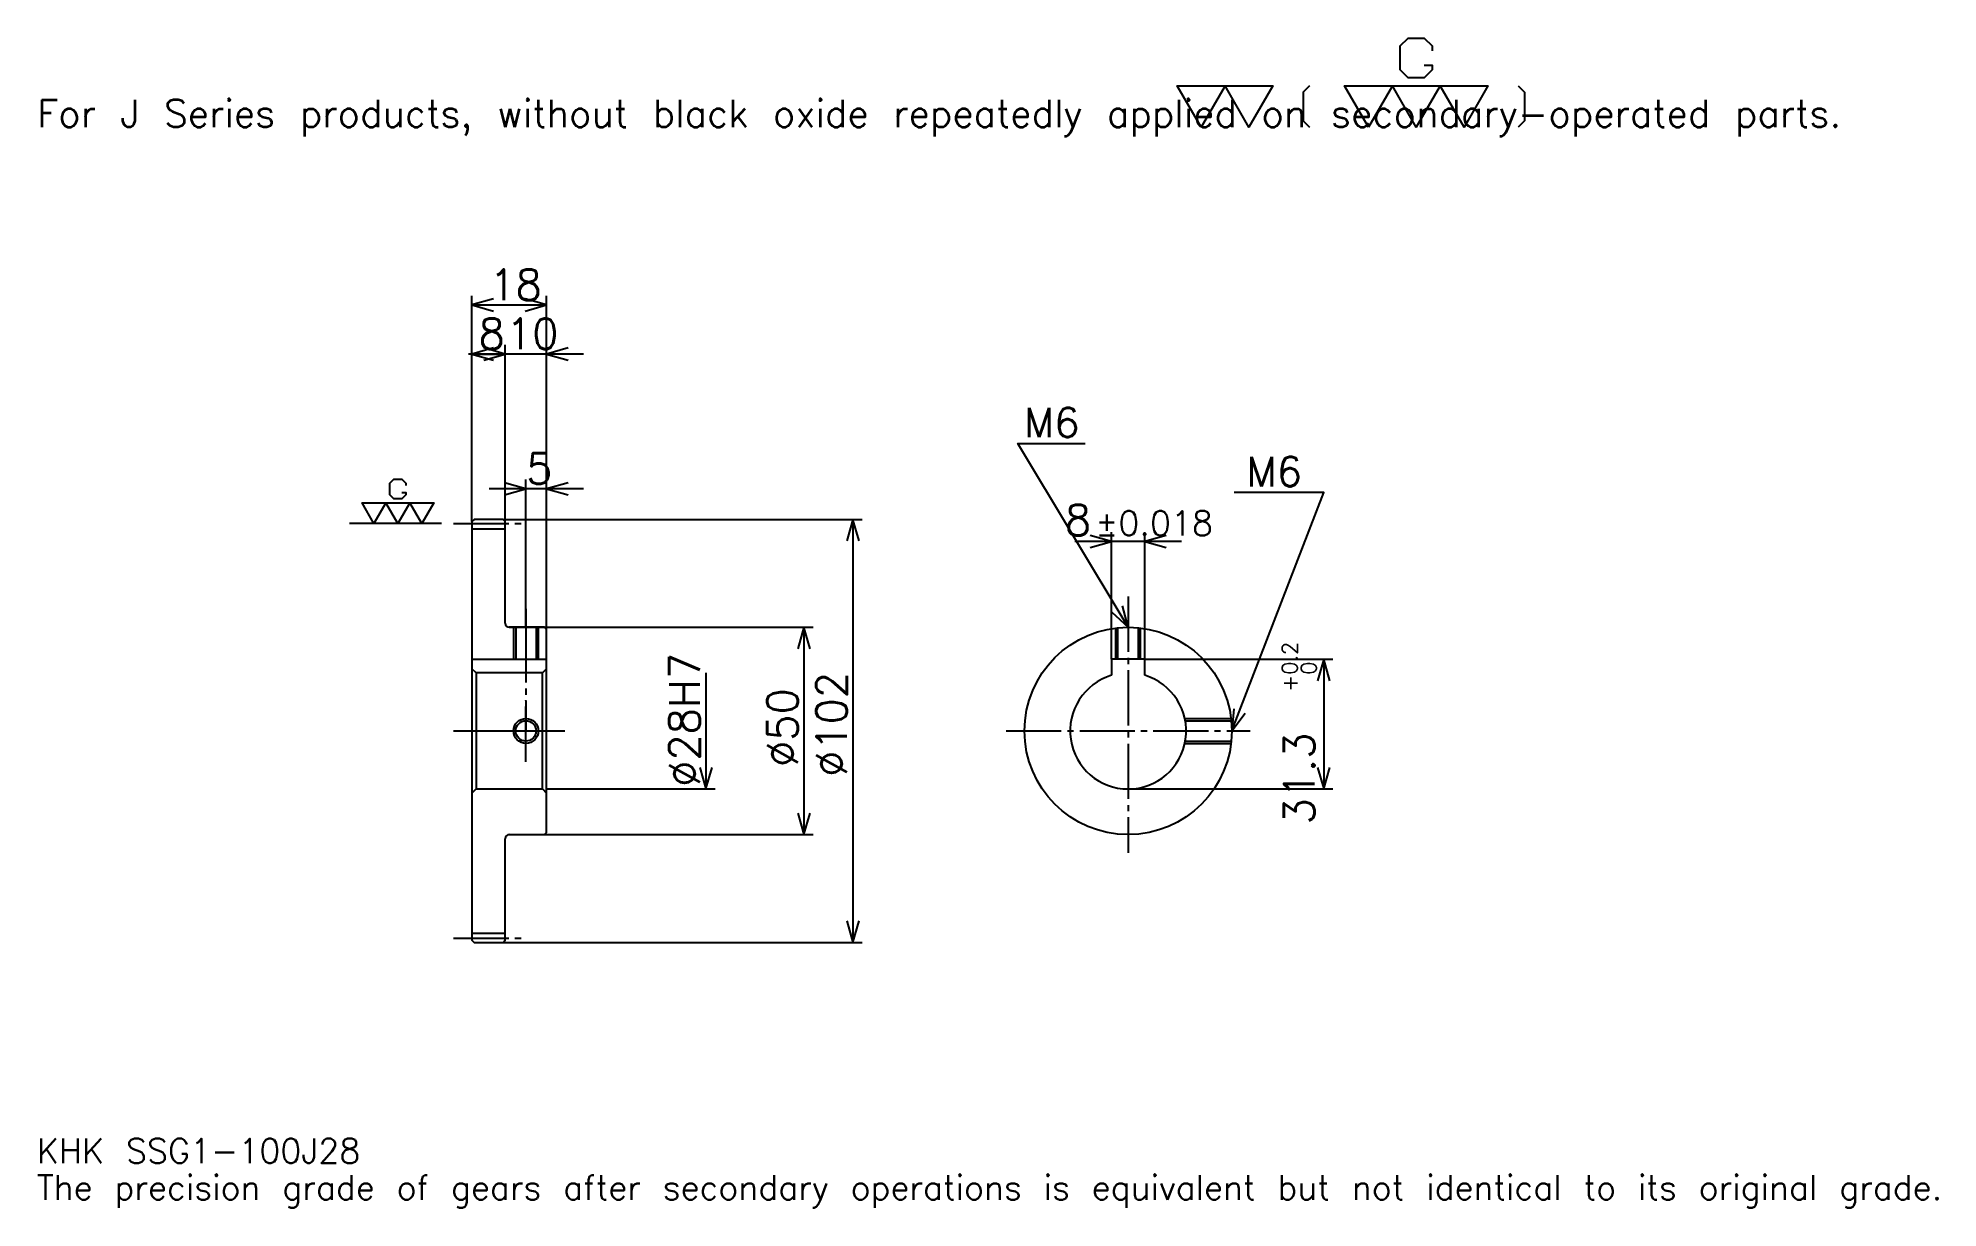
# Model space of a CAD drawing. Extents: x 15 to 473, y 5 to 288.
import ezdxf

# ---------------------------------------------------------------- set-up
doc = ezdxf.new("R2010")
doc.units = 0
doc.linetypes.add('DASHDOT', pattern=[17.739131, 13.304348, -1.478261, 1.478261, -1.478261])
doc.layers.get('0').update_dxf_attribs({"linetype": 'CONTINUOUS'})
doc.layers.add('DASHDOT', color=6, linetype='DASHDOT')
doc.styles.add('KANJI', font='TXT', dxfattribs={"bigfont": 'BIGFONT'})

msp = doc.modelspace()

# ---------------------------------------------------------------- linework, layer by layer
at = {"color": 5}
for p, q in [((119.739136, 171.478256), (119.739136, 225.434784)), ((137.739136, 171.478256), (137.739136, 225.434784)), ((119.739136, 223.217392), (137.739136, 223.217392)), ((146.608704, 211.391296), (118.869568, 211.391296)), ((119.739136, 211.391296), (127.739136, 211.391296)), ((127.739136, 171.478256), (127.739136, 213.608688)), ((146.608704, 178.869568), (123.869568, 178.869568)), ((132.739136, 171.478256), (132.739136, 181.086945)), ((119.739136, 170.978256), (119.739136, 171.478256)), ((127.239136, 171.478256), (137.739136, 171.478256)), ((127.739136, 170.978256), (127.739136, 171.478256)), ((132.739136, 145.478256), (132.739136, 171.478256)), ((132.739136, 145.478256), (132.739136, 171.478256)), ((137.739136, 171.478256), (213.869568, 171.478256)), ((137.739136, 144.978256), (137.739136, 171.478256)), ((211.652176, 171.478256), (211.652176, 69.478256)), ((290.913055, 166.173904), (265.17392, 166.173904)), ((274.043488, 137.778259), (274.043488, 168.391296)), ((282.043488, 137.778259), (282.043488, 168.391296)), ((128.739136, 145.478256), (137.739136, 145.478256)), ((137.739136, 145.478256), (202.043488, 145.478256)), ((199.826096, 145.478256), (199.826096, 95.478256)), ((282.043488, 137.778259), (327.434814, 137.778259)), ((325.217407, 137.778259), (325.217407, 106.478256)), ((176.17392, 134.478256), (176.17392, 106.478256)), ((137.739136, 106.478256), (178.391312, 106.478256)), ((278.043488, 106.478256), (327.434814, 106.478256)), ((128.739136, 95.478256), (137.739136, 95.478256)), ((137.739136, 95.478256), (202.043488, 95.478256)), ((127.239136, 69.478256), (137.739136, 69.478256)), ((137.739136, 69.478256), (213.869568, 69.478256))]:
    msp.add_line(p, q, dxfattribs=at)
at = {"color": 7}
msp.add_line((112.347832, 170.478256), (90.17392, 170.478256), dxfattribs=at)
at = {"color": 4}
for p, q in [((119.739136, 169.228256), (127.739136, 169.228256)), ((119.739136, 137.778259), (137.739136, 137.778259)), ((120.739136, 134.478256), (120.739136, 106.478256)), ((136.739136, 134.478256), (137.739136, 135.478256)), ((136.739136, 106.478256), (137.739136, 105.478256)), ((119.739136, 71.728256), (127.739136, 71.728256))]:
    msp.add_line(p, q, dxfattribs=at)
at = {"color": 7}
for points in [[(349.460846, 281.076508), (351.382599, 281.076508), (351.382599, 279.923462), (349.460846, 278.00174), (345.617371, 278.00174), (343.695648, 279.923462), (343.695648, 285.68869), (345.617371, 287.610413), (349.460846, 287.610413), (351.382599, 285.68869), (351.382599, 284.535645)], [(295.652161, 266.086945), (289.886932, 276.079987), (312.947815, 276.079987), (307.182587, 266.086945), (301.417389, 276.079987), (295.652161, 266.086945)], [(321.787811, 276.079987), (320.250427, 274.542603), (320.250427, 267.624329), (321.787811, 266.086945)], [(336.008667, 266.086945), (330.243469, 276.079987), (364.834778, 276.079987), (359.06955, 266.086945), (353.304321, 276.079987), (347.539124, 266.086945), (341.773895, 276.079987), (336.008667, 266.086945)], [(372.13739, 276.079987), (373.674774, 274.542603), (373.674774, 267.624329), (372.13739, 266.086945)], [(102.813049, 177.973038), (103.773918, 177.973038), (103.773918, 177.396515), (102.813049, 176.435638), (100.891312, 176.435638), (99.930443, 177.396515), (99.930443, 180.279129), (100.891312, 181.23999), (102.813049, 181.23999), (103.773918, 180.279129), (103.773918, 179.702606)], [(96.08696, 170.478256), (93.204353, 175.474777), (110.500008, 175.474777), (107.617401, 170.478256), (104.734787, 175.474777), (101.85218, 170.478256), (98.969574, 175.474777), (96.08696, 170.478256)]]:
    msp.add_lwpolyline(points, dxfattribs=at)
at = {"color": 5}
for points in [[(124.913048, 224.695648), (119.739136, 223.217392), (124.913048, 221.739136)], [(132.565216, 221.739136), (137.739136, 223.217392), (132.565216, 224.695648)], [(124.913048, 212.869568), (119.739136, 211.391296), (124.913048, 209.913025)], [(122.565224, 209.913025), (127.739136, 211.391296), (122.565224, 212.869568)], [(122.565224, 209.913025), (127.739136, 211.391296), (122.565224, 212.869568)], [(142.913055, 212.869568), (137.739136, 211.391296), (142.913055, 209.913025)], [(278.043488, 145.478256), (251.434784, 189.82608), (267.695679, 189.82608)], [(127.565224, 177.391296), (132.739136, 178.869568), (127.565224, 180.347824)], [(142.913055, 180.347824), (137.739136, 178.869568), (142.913055, 177.391296)], [(303.043488, 120.478256), (325.217407, 178), (303.634766, 178)], [(213.130432, 166.304352), (211.652176, 171.478256), (210.17392, 166.304352)], [(268.869568, 164.695648), (274.043488, 166.173904), (268.869568, 167.652161)], [(287.217407, 167.652161), (282.043488, 166.173904), (287.217407, 164.695648)], [(274.113953, 149.154297), (278.043488, 145.478256), (276.649109, 150.675415)], [(201.304352, 140.304352), (199.826096, 145.478256), (198.347839, 140.304352)], [(326.695679, 132.60434), (325.217407, 137.778259), (323.739136, 132.60434)], [(303.525146, 125.837608), (303.043488, 120.478256), (306.283813, 124.774178)], [(174.695663, 111.652168), (176.17392, 106.478256), (177.652176, 111.652168)], [(323.739136, 111.652168), (325.217407, 106.478256), (326.695679, 111.652168)], [(198.347839, 100.652168), (199.826096, 95.478256), (201.304352, 100.652168)], [(210.17392, 74.652168), (211.652176, 69.478256), (213.130432, 74.652168)]]:
    msp.add_lwpolyline(points, dxfattribs=at)
at = {"color": 4}
for points in [[(127.739136, 146.478256), (127.739136, 170.978256), (127.239136, 171.478256), (120.239136, 171.478256), (119.739136, 170.978256), (119.739136, 105.478256)], [(128.739136, 95.478256), (137.239136, 95.478256), (137.739136, 95.978256), (137.739136, 144.978256), (137.239136, 145.478256), (128.739136, 145.478256)], [(129.739136, 145.478256), (129.739136, 137.778259)], [(130.279129, 145.478256), (130.279129, 137.778259)], [(135.199142, 145.478256), (135.199142, 137.778259)], [(135.739136, 145.478256), (135.739136, 137.778259)], [(275.043488, 137.778259), (275.043488, 145.297607)], [(275.583496, 137.778259), (275.583496, 145.356934)], [(280.503479, 137.778259), (280.503479, 145.356934)], [(281.043488, 137.778259), (281.043488, 145.297607)], [(282.043488, 133.894669), (282.043488, 137.778259), (274.043488, 137.778259), (274.043488, 133.894669)], [(119.739136, 105.478256), (120.739136, 106.478256), (136.739136, 106.478256), (136.739136, 134.478256), (120.739136, 134.478256), (119.739136, 135.478256)], [(291.718262, 123.478256), (302.862854, 123.478256)], [(291.825684, 122.938255), (302.92218, 122.938255)], [(291.718262, 117.478256), (302.862854, 117.478256)], [(291.825684, 118.018257), (302.92218, 118.018257)], [(119.739136, 105.478256), (119.739136, 69.978256), (120.239136, 69.478256), (127.239136, 69.478256), (127.739136, 69.978256), (127.739136, 94.478256)]]:
    msp.add_lwpolyline(points, dxfattribs=at)
for centre, radius in [((278.043488, 120.478256), 25), ((132.739136, 120.478256), 2.46)]:
    msp.add_circle(centre, radius, dxfattribs=at)
at = {"color": 7}
msp.add_circle((132.739136, 120.478256), 3, dxfattribs=at)
at = {"color": 4}
for centre, radius, start, end in [((128.739136, 146.478256), 1, 180, 270), ((278.043488, 120.478256), 14, 106.60154993, 73.39845007), ((128.739136, 94.478256), 1, 90, 180)]:
    msp.add_arc(centre, radius, start, end, dxfattribs=at)
at = {"layer": 'DASHDOT', "color": 7}
for p, q in [((115.304352, 170.478256), (132.17392, 170.478256)), ((278.043488, 152.869568), (278.043488, 91.043472)), ((132.739136, 145.478256), (132.739136, 120.478256)), ((115.304352, 120.478256), (142.17392, 120.478256)), ((248.608704, 120.478256), (307.478271, 120.478256)), ((115.304352, 70.478256), (132.17392, 70.478256))]:
    msp.add_line(p, q, dxfattribs=at)
for points in [[(132.739136, 149.91304), (132.739136, 133.343475)], [(132.739136, 113.043472), (132.739136, 127.91304)], [(125.304352, 120.478256), (140.17392, 120.478256)]]:
    msp.add_lwpolyline(points, dxfattribs=at)

# ---------------------------------------------------------------- texts
at = {"color": 7, "style": 'KANJI'}
for s, height, p in [('For J Series products, without black oxide repeatedly applied on secondary-operated parts.', 6.652174, (14.782609, 266.086945)), ('18', 7.391304, (123.934784, 224.399994)), ('8', 7.391304, (121.33696, 212.573914)), ('10', 7.391304, (127.934784, 212.573914)), ('M6', 7.095652, (252.913055, 191.304352)), ('5', 7.391304, (132.83696, 180.05217)), ('M6', 7.095652, (306.591309, 179.478256)), ('8', 7.391304, (262.786377, 167.652161)), ('%%p0.018', 5.913043, (270.102844, 167.652161)), ('KHK SSG1-100J28', 5.913043, (14.782609, 16.26087)), ('The precision grade of gears after secondary operations is equivalent but not identical to its original grade.', 5.913043, (14.782609, 7.391304))]:
    msp.add_text(s, height=height, dxfattribs=at).set_placement(p)
for s, height, p in [('%%c28H7', 7.391304, (174.695663, 106.989128)), ('0.2', 3.695652, (318.860901, 134.054626)), ('%%c102', 7.391304, (210.17392, 109.391296)), ('+', 3.695652, (318.860901, 129.915497)), ('0', 3.695652, (323.443481, 134.054626)), ('%%c50', 7.391304, (198.347839, 111.793472)), ('31.3', 7.391304, (323, 97.923004))]:
    msp.add_text(s, height=height, rotation=90, dxfattribs=at).set_placement(p)

doc.saveas('drawing.dxf')
